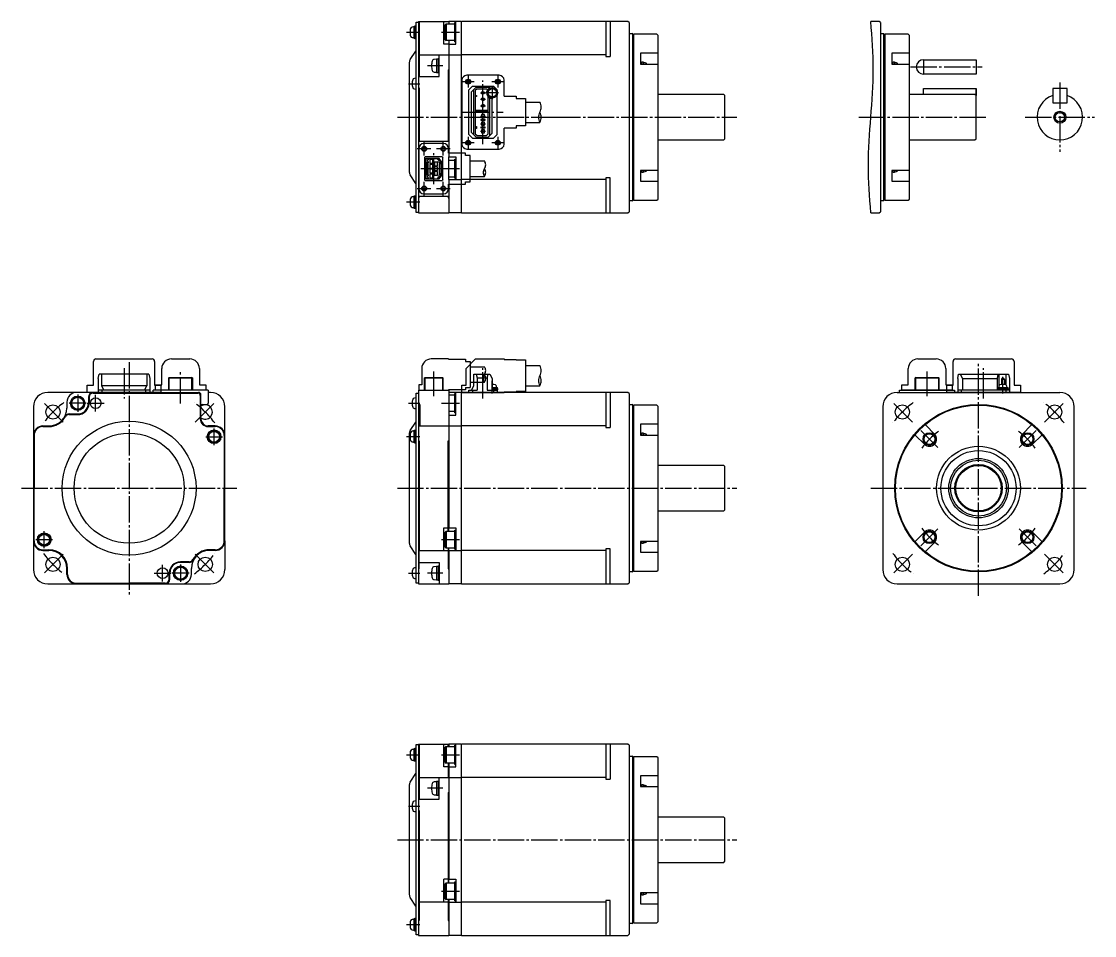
# Model space of a CAD drawing. Header units: millimetres. Extents: x -232 to 217, y -207 to 175.
import ezdxf

# ---------------------------------------------------------------- set-up
doc = ezdxf.new("R2010")
doc.units = ezdxf.units.MM
doc.linetypes.add('DASH_CENTER', pattern=[14, 11, -1, 1, -1])

msp = doc.modelspace()

# ---------------------------------------------------------------- linework, layer by layer
at = {"color": 7, "linetype": 'Continuous'}
for p, q in [((-66, 175), (-66, 95)), ((-66, 175), (-53.4, 175)), ((-65.8, 175), (-65.8, 161)), ((-55.4, 165.5), (-55.4, 175)), ((-53.4, 175), (-53.4, 174)), ((-48.3, 175), (-53.4, 175)), ((-50.4, 165.5), (-50.4, 175)), ((-48.3, 175), (-48.2, 174.9)), ((-48.2, 174.9), (-48.1, 175)), ((21.5, 175), (-48.1, 175)), ((12.2, 175), (12.2, 160.32)), ((14, 175), (14, 160.32)), ((22, 174.5), (21.5, 175)), ((126.5, 175), (123, 175)), ((127, 174.5), (126.5, 175)), ((-67.9, 172.75), (-68.68, 172.68)), ((-67.9, 167.9), (-67.9, 173.1)), ((-67.9, 173.1), (-67.3, 173.1)), ((-67.3, 167.65), (-67.3, 173.35)), ((-67.3, 173.35), (-67, 173.35)), ((-67, 174.75), (-66, 174.75)), ((-67, 135), (-67, 174.75)), ((-54.55, 174), (-54.9, 173.65)), ((-54.9, 167.35), (-54.9, 173.65)), ((-54.55, 174), (-50.9, 174)), ((-54.55, 174), (-54.55, 167)), ((-50.9, 166.5), (-50.9, 174.5)), ((-50.9, 174.5), (-50.4, 174.5)), ((-48.2, 174.9), (-48.2, 95.1)), ((22, 174.5), (22, 95.5)), ((127, 174.5), (127, 95.5)), ((-68.68, 168.32), (-67.9, 168.25)), ((-67.3, 167.9), (-67.9, 167.9)), ((-67, 167.65), (-67.3, 167.65)), ((-54.9, 167.35), (-54.55, 167)), ((-50.9, 167), (-54.55, 167)), ((-53.4, 167), (-53.4, 118.5)), ((-50.9, 166.5), (-50.4, 166.5)), ((22.3, 170), (23.3, 170)), ((23.5, 169.8), (23.3, 170)), ((23.5, 135), (23.5, 169.8)), ((23.8, 168.9), (23.7, 168.9)), ((23.9, 169.7), (23.8, 169.6)), ((23.8, 169.6), (23.8, 135)), ((33.6, 169.7), (23.9, 169.7)), ((34.1, 169.2), (33.6, 169.7)), ((34.1, 135), (34.1, 169.2)), ((127.3, 170), (128.3, 170)), ((128.5, 169.8), (128.3, 170)), ((128.5, 135), (128.5, 169.8)), ((128.8, 168.9), (128.7, 168.9)), ((128.9, 169.7), (128.8, 169.6)), ((128.8, 169.6), (128.8, 135)), ((138.6, 169.7), (128.9, 169.7)), ((139.1, 169.2), (138.6, 169.7)), ((139.1, 135), (139.1, 169.2)), ((-69.53, 159.09), (-67.17, 162.65)), ((-53.4, 165.5), (-55.4, 165.5)), ((-53.4, 165.5), (-50.4, 165.5)), ((34.1, 161.71), (26.8, 161.71)), ((26.8, 161.71), (26.8, 157.22)), ((131.8, 161.71), (131.8, 157.22)), ((139.1, 161.71), (131.8, 161.71)), ((-69.9, 157.88), (-69.9, 135)), ((-65.8, 161), (-65.8, 152)), ((-65.8, 161), (-53.4, 161)), ((-58.6, 159.25), (-59.45, 159.18)), ((-58.6, 159.45), (-58.6, 153.55)), ((-58.6, 159.45), (-57.9, 159.45)), ((-57.9, 159.5), (-57.4, 159.5)), ((-57.9, 159.5), (-57.9, 153.5)), ((-57.4, 152), (-57.4, 161)), ((-53.4, 161), (-48.2, 161)), ((12.2, 161), (-48.2, 161)), ((12.2, 160.32), (14, 160.32)), ((26.8, 158.01), (27.3, 158.01)), ((26.8, 157.22), (34.1, 157.22)), ((27.3, 157.22), (27.3, 158.16)), ((27.3, 158.16), (27.9, 158.16)), ((27.9, 158.16), (27.9, 157.22)), ((28.68, 157.69), (27.9, 157.76)), ((131.8, 158.01), (132.3, 158.01)), ((131.8, 157.22), (139.1, 157.22)), ((132.3, 158.16), (132.9, 158.16)), ((132.3, 157.22), (132.3, 158.16)), ((132.9, 158.16), (132.9, 157.22)), ((133.68, 157.69), (132.9, 157.76)), ((145, 159), (145, 153)), ((145, 159), (167, 159)), ((167, 159), (167, 153)), ((-59.45, 153.82), (-58.6, 153.75)), ((-57.9, 153.55), (-58.6, 153.55)), ((-57.4, 153.5), (-57.9, 153.5)), ((-53.6, 154.75), (-53.4, 154.75)), ((-53.6, 154.75), (-53.6, 135)), ((167, 153), (145, 153)), ((-67, 151.25), (-67.78, 151.18)), ((-66, 152), (-57.4, 152)), ((-67.78, 146.82), (-67, 146.75)), ((-66, 147.25), (-65.8, 147.25)), ((-65.8, 147.25), (-65.8, 125)), ((-43.5, 147.9), (-45, 146.4)), ((-45, 127.8), (-45, 146.4)), ((-43.9, 145.6), (-41.6, 147.9)), ((-43.9, 128.6), (-43.9, 145.6)), ((-43.5, 147.9), (-34.7, 147.9)), ((-42.9, 127.6), (-42.9, 146.6)), ((-41.55, 146.9), (-42.35, 146.1)), ((-42.35, 146.1), (-42.35, 128.1)), ((-42.35, 144.1), (-41.85, 144.1)), ((-41.85, 143.6), (-42.35, 143.6)), ((-42, 147.5), (-36.9, 147.5)), ((-41.85, 144.1), (-41.85, 143.6)), ((-41.55, 146.9), (-37.7, 146.9)), ((-37.7, 146.9), (-37.25, 146.45)), ((-36.57, 147.17), (-37.3, 147.9)), ((-36.4, 147.28), (-36.4, 147.9)), ((-33.2, 146.4), (-34.7, 147.9)), ((-33.2, 146.12), (-33.2, 146.4)), ((-33.2, 127.8), (-33.2, 144.28)), ((61.5, 144.5), (34.1, 144.5)), ((62, 144), (61.5, 144.5)), ((62, 126), (62, 144)), ((166.5, 144.5), (139.1, 144.5)), ((145, 144.5), (145, 147)), ((145, 147), (167, 147)), ((167, 144), (166.5, 144.5)), ((167, 126), (167, 147)), ((167, 147), (167, 144)), ((199, 147), (199, 141)), ((205, 147), (199, 147)), ((205, 141), (205, 147)), ((-36.9, 128.1), (-36.9, 143.51)), ((-36.3, 127.3), (-36.3, 143.07)), ((-35.3, 128.3), (-35.3, 142.8)), ((199, 141), (205, 141)), ((-69.9, 135), (-69.9, 112.12)), ((-67, 95.25), (-67, 135)), ((-53.6, 135), (-53.6, 125)), ((-42.35, 138), (-36.9, 138)), ((-36.9, 137.3), (-42.35, 137.3)), ((-39.7, 136.1), (-39.7, 134.9)), ((-38.5, 136.1), (-39.7, 136.1)), ((-39.7, 134.9), (-38.5, 134.9)), ((-38.5, 134.9), (-38.5, 136.1)), ((23.5, 100.2), (23.5, 135)), ((23.8, 135), (23.8, 100.4)), ((34.1, 100.8), (34.1, 135)), ((128.5, 100.2), (128.5, 135)), ((128.8, 135), (128.8, 100.4)), ((139.1, 100.8), (139.1, 135)), ((-42.35, 131.05), (-41.85, 131.05)), ((-41.85, 130.35), (-42.35, 130.35)), ((-41.85, 131.05), (-41.85, 130.35)), ((-40, 134.1), (-40, 133.7)), ((-38.2, 134.1), (-40, 134.1)), ((-40, 133.7), (-38.2, 133.7)), ((-38.2, 130.9), (-40, 130.9)), ((-40, 130.9), (-40, 130.5)), ((-40, 130.5), (-38.2, 130.5)), ((-38.5, 132.9), (-39.7, 132.9)), ((-39.7, 132.9), (-39.7, 131.7)), ((-39.7, 131.7), (-38.5, 131.7)), ((-38.5, 131.7), (-38.5, 132.9)), ((-38.2, 133.7), (-38.2, 134.1)), ((-38.2, 130.5), (-38.2, 130.9)), ((-43.5, 126.3), (-45, 127.8)), ((-41.6, 126.3), (-43.9, 128.6)), ((-43.5, 126.3), (-34.7, 126.3)), ((-42.35, 128.1), (-41.55, 127.3)), ((-42, 126.7), (-36.9, 126.7)), ((-41.55, 127.3), (-37.7, 127.3)), ((-39.7, 129.7), (-39.7, 128.5)), ((-38.5, 129.7), (-39.7, 129.7)), ((-39.7, 128.5), (-38.5, 128.5)), ((-38.5, 128.5), (-38.5, 129.7)), ((-37.7, 127.3), (-36.9, 128.1)), ((-37.3, 126.3), (-35.3, 128.3)), ((-33.2, 127.8), (-34.7, 126.3)), ((61.5, 125.5), (62, 126)), ((166.5, 125.5), (167, 126)), ((-66, 125), (-53.4, 125)), ((34.1, 125.5), (61.5, 125.5)), ((139.1, 125.5), (166.5, 125.5)), ((-63.53, 118.23), (-63.33, 118.43)), ((-63.53, 118.23), (-63.53, 108.78)), ((-56.08, 118.43), (-63.33, 118.43)), ((-62.95, 117.83), (-57.5, 117.83)), ((-62.95, 109.18), (-62.95, 117.83)), ((-62.85, 117.75), (-62, 117.75)), ((-62.85, 116), (-62.85, 117.75)), ((-62.35, 117.25), (-62.35, 116.5)), ((-62, 117.25), (-62.35, 117.25)), ((-62, 117.75), (-58, 117.75)), ((-62, 117.75), (-62, 117.25)), ((-61.1, 117.3), (-61.28, 117.3)), ((-61.28, 117.3), (-61.28, 115.7)), ((-61.1, 117.27), (-61.1, 117.3)), ((-60.1, 117.27), (-61.1, 117.27)), ((-60.1, 115.73), (-60.1, 117.27)), ((-57.57, 117.75), (-58, 117.75)), ((-58, 117.38), (-58, 117.75)), ((-57.4, 116.75), (-58, 117.38)), ((-56.55, 116.42), (-57.57, 117.75)), ((-56.45, 116.45), (-57.5, 117.83)), ((-57.4, 116), (-57.4, 116.75)), ((-56.08, 118.43), (-55.88, 118.23)), ((-55.88, 108.78), (-55.88, 118.23)), ((-53.4, 113.5), (-53.4, 118.5)), ((-53.4, 118.5), (-50.4, 118.5)), ((-53.4, 117), (-50.9, 117)), ((-50.9, 117.5), (-50.4, 117.5)), ((-50.9, 109.5), (-50.9, 117.5)), ((-50.4, 118.5), (-50.4, 109)), ((-62.75, 114.35), (-62.95, 114.35)), ((-62.95, 112.65), (-62.75, 112.65)), ((-62, 116), (-62.85, 116)), ((-62.75, 115.6), (-62.18, 115.6)), ((-62.75, 115.6), (-62.75, 111.4)), ((-62.4, 116), (-62.4, 115.6)), ((-62.35, 116.5), (-62, 116.5)), ((-62.18, 115.6), (-62.18, 111.4)), ((-62, 116.5), (-62, 116)), ((-61.28, 115.7), (-61.1, 115.7)), ((-61.28, 115.3), (-61.28, 113.7)), ((-61.1, 115.3), (-61.28, 115.3)), ((-61.28, 113.7), (-61.1, 113.7)), ((-61.28, 113.3), (-61.28, 111.7)), ((-61.1, 113.3), (-61.28, 113.3)), ((-61.1, 115.7), (-61.1, 115.73)), ((-61.1, 115.73), (-60.1, 115.73)), ((-61.1, 115.27), (-61.1, 115.3)), ((-60.1, 115.27), (-61.1, 115.27)), ((-61.1, 113.73), (-60.1, 113.73)), ((-61.1, 113.7), (-61.1, 113.73)), ((-61.1, 113.27), (-61.1, 113.3)), ((-60.1, 113.27), (-61.1, 113.27)), ((-60.1, 113.73), (-60.1, 115.27)), ((-60.1, 111.73), (-60.1, 113.27)), ((-59.3, 116.27), (-59.3, 114.73)), ((-58.3, 116.27), (-59.3, 116.27)), ((-59.3, 114.73), (-58.3, 114.73)), ((-58.3, 114.27), (-59.3, 114.27)), ((-59.3, 114.27), (-59.3, 112.73)), ((-59.3, 112.73), (-58.3, 112.73)), ((-58.3, 112.27), (-59.3, 112.27)), ((-59.3, 112.27), (-59.3, 110.73)), ((-58.12, 116.3), (-58.3, 116.3)), ((-58.3, 116.3), (-58.3, 116.27)), ((-58.3, 114.73), (-58.3, 114.7)), ((-58.3, 114.7), (-58.12, 114.7)), ((-58.3, 114.3), (-58.3, 114.27)), ((-58.12, 114.3), (-58.3, 114.3)), ((-58.3, 112.73), (-58.3, 112.7)), ((-58.3, 112.7), (-58.12, 112.7)), ((-58.3, 112.3), (-58.3, 112.27)), ((-58.12, 112.3), (-58.3, 112.3)), ((-58.12, 114.7), (-58.12, 116.3)), ((-58.12, 112.7), (-58.12, 114.3)), ((-58.12, 110.7), (-58.12, 112.3)), ((-56.55, 116), (-57.4, 116)), ((-57.23, 115.6), (-56.65, 115.6)), ((-57.23, 111.4), (-57.23, 115.6)), ((-57, 115.6), (-57, 116)), ((-56.65, 111.4), (-56.65, 115.6)), ((-56.65, 114.35), (-56.45, 114.35)), ((-56.45, 112.65), (-56.65, 112.65)), ((-56.55, 116), (-56.55, 116.42)), ((-56.45, 110.55), (-56.45, 116.45)), ((-53.4, 109), (-53.4, 113.5)), ((34.1, 112.78), (26.8, 112.78)), ((26.8, 112.78), (26.8, 108.29)), ((27.3, 111.84), (27.3, 112.78)), ((27.9, 112.78), (27.9, 111.84)), ((27.9, 112.24), (28.68, 112.31)), ((131.8, 112.78), (131.8, 108.29)), ((139.1, 112.78), (131.8, 112.78)), ((132.3, 111.84), (132.3, 112.78)), ((132.9, 112.78), (132.9, 111.84)), ((132.9, 112.24), (133.68, 112.31)), ((-67.17, 107.29), (-69.53, 110.91)), ((-63.53, 108.78), (-63.33, 108.58)), ((-63.33, 108.58), (-56.08, 108.58)), ((-57.5, 109.18), (-62.95, 109.18)), ((-62.85, 111), (-62, 111)), ((-62.85, 109.25), (-62.85, 111)), ((-62, 109.25), (-62.85, 109.25)), ((-62.18, 111.4), (-62.75, 111.4)), ((-62.4, 111.4), (-62.4, 111)), ((-62.35, 110.5), (-62.35, 109.75)), ((-62, 110.5), (-62.35, 110.5)), ((-62.35, 109.75), (-62, 109.75)), ((-62, 111), (-62, 110.5)), ((-62, 109.75), (-62, 109.25)), ((-62, 109.25), (-58, 109.25)), ((-61.28, 111.7), (-61.1, 111.7)), ((-61.1, 111.3), (-61.28, 111.3)), ((-61.28, 111.3), (-61.28, 109.7)), ((-61.28, 109.7), (-61.1, 109.7)), ((-61.1, 111.73), (-60.1, 111.73)), ((-61.1, 111.7), (-61.1, 111.73)), ((-61.1, 111.27), (-61.1, 111.3)), ((-60.1, 111.27), (-61.1, 111.27)), ((-61.1, 109.7), (-61.1, 109.73)), ((-61.1, 109.73), (-60.1, 109.73)), ((-60.1, 109.73), (-60.1, 111.27)), ((-59.3, 110.73), (-58.3, 110.73)), ((-58.3, 110.73), (-58.3, 110.7)), ((-58.3, 110.7), (-58.12, 110.7)), ((-58, 109.62), (-57.4, 110.25)), ((-58, 109.25), (-58, 109.62)), ((-58, 109.25), (-57.57, 109.25)), ((-57.57, 109.25), (-56.55, 110.58)), ((-57.5, 109.18), (-56.45, 110.55)), ((-57.4, 111), (-56.55, 111)), ((-57.4, 110.25), (-57.4, 111)), ((-56.65, 111.4), (-57.23, 111.4)), ((-57, 111), (-57, 111.4)), ((-56.55, 110.58), (-56.55, 111)), ((-55.88, 108.78), (-56.08, 108.58)), ((-50.9, 110), (-53.4, 110)), ((-53.4, 109), (-53.4, 95)), ((-53.4, 109), (-48.2, 109)), ((-50.9, 109.5), (-50.4, 109.5)), ((12.2, 109), (-48.2, 109)), ((12.2, 109.68), (12.2, 95)), ((14, 109.68), (12.2, 109.68)), ((14, 95), (14, 109.68)), ((27.3, 111.99), (26.8, 111.99)), ((26.8, 108.29), (34.1, 108.29)), ((27.9, 111.84), (27.3, 111.84)), ((132.3, 111.99), (131.8, 111.99)), ((131.8, 108.29), (139.1, 108.29)), ((132.9, 111.84), (132.3, 111.84)), ((-67.9, 101.75), (-68.68, 101.68)), ((-67.9, 96.9), (-67.9, 102.1)), ((-67.9, 102.1), (-67.3, 102.1)), ((-67.3, 96.65), (-67.3, 102.35)), ((-67.3, 102.35), (-67, 102.35)), ((-66, 102), (-53.4, 102)), ((-66, 101.25), (-65.8, 101.25)), ((-65.8, 101.25), (-65.8, 102)), ((-53.6, 102), (-53.6, 101.25)), ((-53.6, 101.25), (-53.4, 101.25)), ((23.3, 100), (22.3, 100)), ((23.3, 100), (23.5, 100.2)), ((23.7, 101.1), (23.8, 101.1)), ((23.8, 100.4), (23.9, 100.3)), ((23.9, 100.3), (33.6, 100.3)), ((33.6, 100.3), (34.1, 100.8)), ((128.3, 100), (127.3, 100)), ((128.3, 100), (128.5, 100.2)), ((128.7, 101.1), (128.8, 101.1)), ((128.8, 100.4), (128.9, 100.3)), ((128.9, 100.3), (138.6, 100.3)), ((138.6, 100.3), (139.1, 100.8)), ((-68.68, 97.32), (-67.9, 97.25)), ((-67.3, 96.9), (-67.9, 96.9)), ((-67, 96.65), (-67.3, 96.65)), ((-66, 95.25), (-67, 95.25)), ((-66, 95), (-53.4, 95)), ((-48.3, 95), (-53.4, 95)), ((-48.2, 95.1), (-48.3, 95)), ((-48.1, 95), (-48.2, 95.1)), ((-48.1, 95), (21.5, 95)), ((21.5, 95), (22, 95.5)), ((123, 95), (126.5, 95)), ((126.5, 95), (127, 95.5)), ((-199.9, 25.8), (-199.5, 27.6)), ((-178.7, 27.6), (-199.5, 27.6)), ((-198.6, 27.6), (-198.6, 22.8)), ((-179.6, 27.6), (-179.6, 22.8)), ((-178.7, 27.6), (-178.3, 25.8)), ((-42.9, 27.6), (-36.3, 27.6)), ((-42.9, 22.8), (-42.9, 27.6)), ((-41.9, 27.6), (-41.6, 26.1)), ((-37.3, 26.1), (-37, 27.6)), ((-36.3, 27.6), (-35.3, 25.8)), ((159.3, 25.8), (159.7, 27.6)), ((159.7, 27.6), (180.5, 27.6)), ((160.3, 27.6), (161.3, 25.8)), ((176.06, 27.6), (175.8, 25.8)), ((176.5, 27.6), (176.5, 22.68)), ((179.45, 27.6), (179.45, 23.17)), ((180.5, 27.6), (180.9, 25.8)), ((-199.9, 25.8), (-199.9, 20)), ((-198.6, 22.8), (-197.6, 21)), ((-179.6, 22.8), (-198.6, 22.8)), ((-180.6, 21), (-179.6, 22.8)), ((-178.3, 25.8), (-178.3, 20)), ((-170.22, 26.3), (-170.42, 26.1)), ((-170.42, 26.1), (-160.57, 26.1)), ((-170.42, 21), (-170.42, 26.1)), ((-170.22, 26.3), (-160.77, 26.3)), ((-170.22, 21), (-170.22, 26.3)), ((-160.57, 26.1), (-160.77, 26.3)), ((-160.77, 21), (-160.77, 26.3)), ((-160.57, 26.1), (-160.57, 21)), ((-63.53, 26.1), (-63.33, 26.3)), ((-63.53, 26.1), (-55.88, 26.1)), ((-63.53, 21), (-63.53, 26.1)), ((-63.33, 21), (-63.33, 26.3)), ((-63.33, 26.3), (-56.08, 26.3)), ((-56.08, 26.3), (-56.08, 21)), ((-56.08, 26.3), (-55.88, 26.1)), ((-55.88, 26.1), (-55.88, 21)), ((-43.9, 21), (-42.9, 22.8)), ((-41.6, 26.1), (-37.3, 26.1)), ((-41.6, 26.1), (-41.6, 21)), ((-37.3, 26.1), (-37.3, 21)), ((-35.3, 25.8), (-35.3, 21)), ((-33.45, 22.05), (-33.5, 22.64)), ((141.77, 26.3), (141.57, 26.1)), ((141.57, 26.1), (151.42, 26.1)), ((141.57, 21), (141.57, 26.1)), ((141.77, 21), (141.77, 26.3)), ((141.77, 26.3), (151.22, 26.3)), ((151.22, 26.3), (151.22, 21)), ((151.42, 26.1), (151.22, 26.3)), ((151.42, 26.1), (151.42, 21)), ((159.3, 25.8), (159.3, 20)), ((161.3, 25.8), (175.8, 25.8)), ((161.3, 25.8), (161.3, 21)), ((175.8, 25.8), (175.8, 21)), ((176.5, 22.64), (176.45, 22.05)), ((178.8, 25.4), (177.6, 25.4)), ((177.6, 25.4), (177.6, 23.31)), ((178.8, 25.4), (178.8, 23.31)), ((179.95, 22.05), (179.89, 22.64)), ((180.9, 25.8), (180.9, 20)), ((-209, 20), (-221, 20)), ((-177, 20), (-209, 20)), ((-204, 18), (-204, 14.25)), ((-203.75, 18), (-203.75, 15.5)), ((-202, 19.75), (-187, 19.75)), ((-178.3, 21), (-199.9, 21)), ((-198.4, 21), (-198.4, 20)), ((-187, 19.75), (-158.25, 19.75)), ((-180, 20), (-180, 21)), ((-177, 20), (-177, 21)), ((-154, 21), (-177, 21)), ((-177, 20), (-158, 20)), ((-157.25, 18.75), (-157.25, 9)), ((-157, 14.5), (-157, 19)), ((-154, 21), (-154, 15.5)), ((-153, 20), (-154, 20)), ((-67, -20), (-67, 19.75)), ((-67, 19.75), (-66, 19.75)), ((-66, 21), (-66, -60)), ((-66, 21), (-53.4, 21)), ((-53.4, 21), (-53.4, -36.5)), ((-48.3, 20), (-53.4, 20)), ((-53.4, 19), (-50.9, 19)), ((-50.9, 19.5), (-50.4, 19.5)), ((-50.9, 11.5), (-50.9, 19.5)), ((-50.4, 10.5), (-50.4, 20)), ((-48.3, 20), (-48.2, 19.9)), ((-48.2, 19.9), (-48.1, 20)), ((-48.2, 19.9), (-48.2, -59.9)), ((21.5, 20), (-48.1, 20)), ((-45, 21), (-41.6, 21)), ((-45, 20), (-45, 21)), ((-43.5, 21), (-43.5, 20)), ((-37.3, 21), (-33.2, 21)), ((-35.3, 22.05), (-33.05, 22.05)), ((-35.3, 21.6), (-33, 21.6)), ((-35.3, 21.1), (-33, 21.1)), ((-34.7, 21), (-34.7, 20)), ((-33.65, 21.1), (-33.65, 21)), ((-33.2, 21), (-33.2, 20)), ((-33.05, 21.6), (-33.05, 22.05)), ((-33, 21.6), (-33, 21.1)), ((12.2, 20), (12.2, 5.32)), ((14, 20), (14, 5.32)), ((22, 19.5), (21.5, 20)), ((22, 19.5), (22, -59.5)), ((134, 20), (202, 20)), ((135, 21), (158, 21)), ((135, 20), (135, 21)), ((158, 21), (158, 20)), ((180.9, 21), (159.3, 21)), ((160.8, 21), (160.8, 20)), ((176, 21.6), (178.2, 21.6)), ((176, 21.1), (176, 21.6)), ((176, 21.1), (178.2, 21.1)), ((176.05, 22.05), (178.2, 22.05)), ((176.05, 22.05), (176.05, 21.6)), ((176.65, 21), (176.65, 21.1)), ((178.2, 22.05), (180.35, 22.05)), ((178.2, 21.6), (180.4, 21.6)), ((178.2, 21.1), (180.4, 21.1)), ((179.4, 21), (179.4, 20)), ((179.75, 21.1), (179.75, 21)), ((180.35, 21.6), (180.35, 22.05)), ((180.4, 21.6), (180.4, 21.1)), ((-227, 14), (-227, 2)), ((-213, 16), (-213, 13.5)), ((-157, 9), (-157, 14.5)), ((-156.5, 15), (-154.5, 15)), ((-147, 2), (-147, 14)), ((-67, 17.75), (-67.78, 17.68)), ((-66, 15), (-65.5, 15)), ((-65.5, 15), (-65.5, 6)), ((22.3, 15), (23.3, 15)), ((23.5, 14.8), (23.3, 15)), ((23.5, -20), (23.5, 14.8)), ((23.8, 13.9), (23.7, 13.9)), ((23.9, 14.7), (23.8, 14.6)), ((23.8, 14.6), (23.8, -20)), ((33.6, 14.7), (23.9, 14.7)), ((34.1, 14.2), (33.6, 14.7)), ((34.1, -20), (34.1, 14.2)), ((128.08, 15), (128, 15)), ((128.08, 15), (128, 15)), ((128, 14), (128, -54)), ((208, -54), (208, 14)), ((-212.13, 11), (-208.5, 11)), ((-212.13, 10.75), (-208.5, 10.75)), ((-67.78, 13.32), (-67, 13.25)), ((-50.9, 12), (-53.4, 12)), ((-53.4, 10.5), (-50.4, 10.5)), ((-50.9, 11.5), (-50.4, 11.5)), ((-223, 6), (-220.5, 6)), ((-223, 5.75), (-220.5, 5.75)), ((-151, 6), (-154, 6)), ((-154, 5.75), (-151, 5.75)), ((-69.53, 4.09), (-67.17, 7.65)), ((-66, 6), (-53.4, 6)), ((-53.4, 6), (-48.2, 6)), ((12.2, 6), (-48.2, 6)), ((12.2, 5.32), (14, 5.32)), ((34.1, 6.71), (26.8, 6.71)), ((26.8, 6.71), (26.8, 2.22)), ((149.61, 2.63), (145.92, 6.32)), ((190.07, 6.32), (186.38, 2.63)), ((-227, 2), (-227, -42)), ((-227, 1.32), (-227, -54)), ((-226.75, 2), (-226.75, -20)), ((-147.25, 2), (-147.25, -20)), ((-147, -42), (-147, 2)), ((-69.9, 2.88), (-69.9, -20)), ((-67.9, 3.83), (-68.68, 3.77)), ((-67.9, 4.18), (-67.3, 4.18)), ((-67.9, -1.02), (-67.9, 4.18)), ((-67.3, 4.43), (-67, 4.43)), ((-67.3, -1.27), (-67.3, 4.43)), ((26.8, 3.01), (27.3, 3.01)), ((26.8, 2.22), (34.1, 2.22)), ((27.3, 2.22), (27.3, 3.16)), ((27.3, 3.16), (27.9, 3.16)), ((27.9, 3.16), (27.9, 2.22)), ((28.68, 2.69), (27.9, 2.76)), ((141.68, 2.08), (145.37, -1.62)), ((190.62, -1.62), (194.32, 2.08)), ((-68.68, -0.6), (-67.9, -0.67)), ((-67.3, -1.02), (-67.9, -1.02)), ((-67, -1.27), (-67.3, -1.27)), ((-66, -0.25), (-65.8, -0.25)), ((-65.8, -0.25), (-65.8, -46)), ((-53.6, -0.25), (-53.4, -0.25)), ((-53.6, -38), (-53.6, -0.25)), ((61.5, -10.5), (34.1, -10.5)), ((62, -11), (61.5, -10.5)), ((62, -29), (62, -11)), ((-226.75, -42), (-226.75, -20)), ((-147.25, -42), (-147.25, -20)), ((-69.9, -20), (-69.9, -42.88)), ((-67, -59.75), (-67, -20)), ((23.5, -54.8), (23.5, -20)), ((23.8, -20), (23.8, -54.6)), ((34.1, -54.2), (34.1, -20)), ((34.1, -29.5), (61.5, -29.5)), ((61.5, -29.5), (62, -29)), ((-55.4, -46), (-55.4, -36.5)), ((-55.4, -36.5), (-53.4, -36.5)), ((-54.55, -38), (-54.9, -38.35)), ((-54.9, -44.65), (-54.9, -38.35)), ((-54.55, -38), (-50.9, -38)), ((-54.55, -38), (-54.55, -45)), ((-53.4, -36.5), (-50.4, -36.5)), ((-53.4, -38), (-53.4, -36.5)), ((-50.9, -45.5), (-50.9, -37.5)), ((-50.9, -37.5), (-50.4, -37.5)), ((-50.4, -36.5), (-50.4, -46)), ((145.37, -38.38), (141.68, -42.08)), ((194.32, -42.08), (190.62, -38.38)), ((-147, -42), (-147, -54)), ((-67.17, -47.71), (-69.53, -44.09)), ((-54.9, -44.65), (-54.55, -45)), ((34.1, -42.22), (26.8, -42.22)), ((26.8, -42.22), (26.8, -46.71)), ((27.3, -43.01), (26.8, -43.01)), ((27.3, -43.16), (27.3, -42.22)), ((27.9, -43.16), (27.3, -43.16)), ((27.9, -42.22), (27.9, -43.16)), ((27.9, -42.76), (28.68, -42.69)), ((145.92, -46.32), (149.61, -42.63)), ((186.38, -42.63), (190.07, -46.32)), ((-223, -45.75), (-220.5, -45.75)), ((-223, -46), (-220.5, -46)), ((-151, -45.75), (-153.5, -45.75)), ((-151, -46), (-153.5, -46)), ((-65.8, -53.75), (-65.8, -46)), ((-65.8, -46), (-53.4, -46)), ((-50.9, -45), (-54.55, -45)), ((-53.6, -45), (-53.6, -53.75)), ((-53.4, -46), (-53.4, -45)), ((-53.4, -46), (-48.2, -46)), ((-53.4, -46), (-53.4, -60)), ((-50.9, -45.5), (-50.4, -45.5)), ((12.2, -46), (-48.2, -46)), ((12.2, -45.32), (12.2, -60)), ((14, -45.32), (12.2, -45.32)), ((14, -60), (14, -45.32)), ((26.8, -46.71), (34.1, -46.71)), ((-213, -56), (-213, -53.5)), ((-212.75, -56), (-212.75, -53.5)), ((-161.87, -50.75), (-165.5, -50.75)), ((-161.87, -51), (-165.5, -51)), ((-161, -56), (-161, -53.5)), ((-67, -53.25), (-67.78, -53.32)), ((-66, -53.75), (-65.8, -53.75)), ((-65.8, -51), (-57.4, -51)), ((-58.6, -52.75), (-59.45, -52.82)), ((-58.6, -52.55), (-57.9, -52.55)), ((-58.6, -52.55), (-58.6, -58.45)), ((-57.9, -52.5), (-57.9, -58.5)), ((-57.9, -52.5), (-57.4, -52.5)), ((-57.4, -51), (-57.4, -60)), ((-53.6, -53.75), (-53.4, -53.75)), ((-170.25, -58), (-170.25, -55.5)), ((-170, -58), (-170, -54.25)), ((-67.78, -57.68), (-67, -57.75)), ((-59.45, -58.18), (-58.6, -58.25)), ((23.3, -55), (22.3, -55)), ((23.3, -55), (23.5, -54.8)), ((23.7, -53.9), (23.8, -53.9)), ((23.8, -54.6), (23.9, -54.7)), ((23.9, -54.7), (33.6, -54.7)), ((33.6, -54.7), (34.1, -54.2)), ((-221, -60), (-153, -60)), ((-209, -59.75), (-187, -59.75)), ((-209, -60), (-165, -60)), ((-172, -59.75), (-187, -59.75)), ((-66, -59.75), (-67, -59.75)), ((-66, -60), (-53.4, -60)), ((-57.9, -58.45), (-58.6, -58.45)), ((-57.4, -58.5), (-57.9, -58.5)), ((-48.3, -60), (-53.4, -60)), ((-48.2, -59.9), (-48.3, -60)), ((-48.1, -60), (-48.2, -59.9)), ((-48.1, -60), (21.5, -60)), ((21.5, -60), (22, -59.5)), ((134, -60), (202, -60)), ((-67.9, -129.15), (-68.68, -129.22)), ((-67.9, -134), (-67.9, -128.8)), ((-67.9, -128.8), (-67.3, -128.8)), ((-67.3, -134.25), (-67.3, -128.55)), ((-67.3, -128.55), (-67, -128.55)), ((-67, -127.15), (-66, -127.15)), ((-67, -166.9), (-67, -127.15)), ((-66, -126.9), (-66, -206.9)), ((-66, -126.9), (-53.4, -126.9)), ((-65.8, -126.9), (-65.8, -140.9)), ((-55.4, -136.4), (-55.4, -126.9)), ((-54.55, -127.9), (-54.9, -128.25)), ((-54.9, -134.55), (-54.9, -128.25)), ((-54.55, -127.9), (-50.9, -127.9)), ((-54.55, -127.9), (-54.55, -134.9)), ((-53.6, -127.9), (-53.6, -126.9)), ((-53.4, -126.9), (-53.4, -127.9)), ((-48.3, -126.9), (-53.4, -126.9)), ((-50.9, -135.4), (-50.9, -127.4)), ((-50.9, -127.4), (-50.4, -127.4)), ((-50.4, -136.4), (-50.4, -126.9)), ((-48.3, -126.9), (-48.2, -127)), ((-48.2, -127), (-48.1, -126.9)), ((-48.2, -127), (-48.2, -206.8)), ((21.5, -126.9), (-48.1, -126.9)), ((12.2, -126.9), (12.2, -141.58)), ((14, -126.9), (14, -141.58)), ((22, -127.4), (21.5, -126.9)), ((22, -127.4), (22, -206.4)), ((-68.68, -133.58), (-67.9, -133.65)), ((-67.3, -134), (-67.9, -134)), ((-67, -134.25), (-67.3, -134.25)), ((22.3, -131.9), (23.3, -131.9)), ((23.5, -132.1), (23.3, -131.9)), ((23.5, -166.9), (23.5, -132.1)), ((23.8, -133), (23.7, -133)), ((23.9, -132.2), (23.8, -132.3)), ((23.8, -132.3), (23.8, -166.9)), ((33.6, -132.2), (23.9, -132.2)), ((34.1, -132.7), (33.6, -132.2)), ((34.1, -166.9), (34.1, -132.7)), ((-53.4, -136.4), (-55.4, -136.4)), ((-54.9, -134.55), (-54.55, -134.9)), ((-50.9, -134.9), (-54.55, -134.9)), ((-53.6, -134.9), (-53.6, -140.9)), ((-53.4, -134.9), (-53.4, -183.4)), ((-53.4, -136.4), (-50.4, -136.4)), ((-50.9, -135.4), (-50.4, -135.4)), ((-69.53, -142.81), (-67.17, -139.25)), ((-65.8, -140.9), (-65.8, -149.9)), ((-65.8, -140.9), (-53.4, -140.9)), ((-58.6, -142.65), (-59.45, -142.73)), ((-58.6, -142.45), (-57.9, -142.45)), ((-58.6, -142.45), (-58.6, -148.35)), ((-57.9, -142.4), (-57.9, -148.4)), ((-57.9, -142.4), (-57.4, -142.4)), ((-57.4, -149.9), (-57.4, -140.9)), ((-53.4, -140.9), (-48.2, -140.9)), ((12.2, -140.9), (-48.2, -140.9)), ((12.2, -141.58), (14, -141.58)), ((26.8, -140.19), (26.8, -144.68)), ((34.1, -140.19), (26.8, -140.19)), ((-69.9, -144.03), (-69.9, -166.9)), ((-53.6, -147.15), (-53.4, -147.15)), ((-53.6, -147.15), (-53.6, -166.9)), ((26.8, -143.9), (27.3, -143.9)), ((26.8, -144.68), (34.1, -144.68)), ((27.3, -143.75), (27.9, -143.75)), ((27.3, -144.68), (27.3, -143.75)), ((27.9, -143.75), (27.9, -144.68)), ((28.68, -144.21), (27.9, -144.15)), ((-67, -150.65), (-67.78, -150.72)), ((-66, -149.9), (-57.4, -149.9)), ((-59.45, -148.08), (-58.6, -148.15)), ((-57.9, -148.35), (-58.6, -148.35)), ((-57.4, -148.4), (-57.9, -148.4)), ((-67.78, -155.08), (-67, -155.15)), ((-66, -154.65), (-65.8, -154.65)), ((-65.8, -154.65), (-65.8, -200.65)), ((61.5, -157.4), (34.1, -157.4)), ((62, -157.9), (61.5, -157.4)), ((62, -175.9), (62, -157.9)), ((-69.9, -166.9), (-69.9, -189.78)), ((-67, -206.65), (-67, -166.9)), ((-53.6, -166.9), (-53.6, -184.9)), ((23.5, -201.7), (23.5, -166.9)), ((23.8, -166.9), (23.8, -201.5)), ((34.1, -201.1), (34.1, -166.9)), ((34.1, -176.4), (61.5, -176.4)), ((61.5, -176.4), (62, -175.9)), ((-55.4, -192.9), (-55.4, -183.4)), ((-53.6, -183.4), (-55.4, -183.4)), ((-53.4, -184.9), (-53.4, -183.4)), ((-53.4, -183.4), (-50.4, -183.4)), ((-50.4, -183.4), (-50.4, -192.9)), ((-54.55, -184.9), (-54.9, -185.25)), ((-54.9, -191.55), (-54.9, -185.25)), ((-54.55, -184.9), (-54.55, -191.9)), ((-54.55, -184.9), (-50.9, -184.9)), ((-50.9, -184.4), (-50.4, -184.4)), ((-50.9, -192.4), (-50.9, -184.4)), ((-67.17, -194.61), (-69.53, -191)), ((-54.9, -191.55), (-54.55, -191.9)), ((-50.9, -191.9), (-54.55, -191.9)), ((-53.6, -191.9), (-53.6, -200.65)), ((-53.4, -191.9), (-53.4, -206.9)), ((-50.9, -192.4), (-50.4, -192.4)), ((12.2, -192.22), (12.2, -206.9)), ((14, -192.22), (12.2, -192.22)), ((14, -206.9), (14, -192.22)), ((26.8, -189.13), (26.8, -193.61)), ((34.1, -189.13), (26.8, -189.13)), ((27.3, -189.91), (26.8, -189.91)), ((27.3, -190.06), (27.3, -189.13)), ((27.9, -190.06), (27.3, -190.06)), ((27.9, -189.13), (27.9, -190.06)), ((27.9, -189.66), (28.68, -189.59)), ((-53.4, -192.9), (-65.8, -192.9)), ((-53.4, -192.9), (-48.2, -192.9)), ((12.2, -192.9), (-48.2, -192.9)), ((26.8, -193.61), (34.1, -193.61)), ((-67.9, -200.15), (-68.68, -200.22)), ((-67.9, -205), (-67.9, -199.8)), ((-67.9, -199.8), (-67.3, -199.8)), ((-67.3, -205.25), (-67.3, -199.55)), ((-67.3, -199.55), (-67, -199.55)), ((-66, -200.65), (-65.8, -200.65)), ((-53.6, -200.65), (-53.4, -200.65)), ((23.3, -201.9), (23.5, -201.7)), ((23.7, -200.8), (23.8, -200.8)), ((23.8, -201.5), (23.9, -201.6)), ((23.9, -201.6), (33.6, -201.6)), ((33.6, -201.6), (34.1, -201.1)), ((-68.68, -204.58), (-67.9, -204.65)), ((-67.3, -205), (-67.9, -205)), ((-67, -205.25), (-67.3, -205.25)), ((23.3, -201.9), (22.3, -201.9)), ((-66, -206.65), (-67, -206.65)), ((-66, -206.9), (-53.4, -206.9)), ((-48.3, -206.9), (-53.4, -206.9)), ((-48.2, -206.8), (-48.3, -206.9)), ((-48.1, -206.9), (-48.2, -206.8)), ((-48.1, -206.9), (21.5, -206.9)), ((21.5, -206.9), (22, -206.4))]:
    msp.add_line(p, q, dxfattribs=at)
at = {"color": 1, "linetype": 'DASH_CENTER'}
for p, q in [((-71.1, 170.5), (-65.8, 170.5)), ((-56.4, 170.5), (-48.9, 170.5)), ((-55.9, 156.5), (-62.28, 156.5)), ((139.6, 156), (169.5, 156)), ((-70.2, 149), (-65.5, 149)), ((-47.8, 149.85), (-42.8, 149.85)), ((-45.3, 152.35), (-45.3, 147.35)), ((-39.1, 123.8), (-39.1, 150.4)), ((-35.4, 149.85), (-30.4, 149.85)), ((-32.9, 152.35), (-32.9, 147.35)), ((202, 149.5), (202, 120.5)), ((-40.2, 145.2), (-38, 145.2)), ((-32.55, 145.2), (-37.85, 145.2)), ((-35.2, 147.85), (-35.2, 142.55)), ((-40.2, 142.5), (-38, 142.5)), ((-40.2, 139.8), (-38, 139.8)), ((-74.9, 135), (-9.3, 135)), ((-47.5, 137.1), (-30.7, 137.1)), ((-40.2, 135.5), (-38, 135.5)), ((-9.3, 135), (67, 135)), ((118, 135), (172, 135)), ((187.5, 135), (216.5, 135)), ((-40.2, 132.3), (-38, 132.3)), ((-45.3, 126.85), (-45.3, 121.85)), ((-40.2, 129.1), (-38, 129.1)), ((-32.9, 126.85), (-32.9, 121.85)), ((-60.85, 121.8), (-66.55, 121.8)), ((-63.7, 118.95), (-63.7, 124.65)), ((-52.85, 121.8), (-58.55, 121.8)), ((-55.7, 118.95), (-55.7, 124.65)), ((-42.8, 124.35), (-47.8, 124.35)), ((-30.4, 124.35), (-35.4, 124.35)), ((-59.7, 107.08), (-59.7, 119.93)), ((-65.03, 113.5), (-54.38, 113.5)), ((-56.4, 113.5), (-48.9, 113.5)), ((-63.7, 102.35), (-63.7, 108.05)), ((-55.7, 102.35), (-55.7, 108.05)), ((-66.55, 105.2), (-60.85, 105.2)), ((-58.55, 105.2), (-52.85, 105.2)), ((-65.5, 99.5), (-71.1, 99.5)), ((-187, 32.6), (-187, -65)), ((168, -65), (168, 32.6)), ((-189.1, 30.1), (-189.1, 17.5)), ((-165.5, 15.45), (-165.5, 28.8)), ((-59.7, 18.5), (-59.7, 28.8)), ((-39.1, 17.5), (-39.1, 30.1)), ((146.5, 18.5), (146.5, 28.8)), ((170.1, 17.5), (170.1, 30.1)), ((-35.2, 19.6), (-35.2, 24.85)), ((178.2, 19.6), (178.2, 26.5)), ((-208.5, 19.1), (-208.5, 11.9)), ((-201, 12), (-201, 19)), ((-214.58, 7.58), (-223.06, 16.06)), ((-204.9, 15.5), (-212.1, 15.5)), ((-204.5, 15.5), (-197.5, 15.5)), ((-159.42, 7.58), (-150.94, 16.06)), ((-70.2, 15.5), (-65.5, 15.5)), ((-56.4, 15.5), (-48.9, 15.5)), ((140.42, 7.58), (131.93, 16.06)), ((195.57, 7.58), (204.06, 16.06)), ((-151.5, -2), (-151.5, 5)), ((-155, 1.5), (-148, 1.5)), ((-71.1, 1.58), (-65.5, 1.58)), ((151.03, -3.03), (143.95, 4.04)), ((184.97, -3.03), (192.04, 4.04)), ((-232, -20), (-142, -20)), ((-74.9, -20), (67, -20)), ((123, -20), (213, -20)), ((-222.5, -45), (-222.5, -38)), ((151.03, -36.97), (143.95, -44.04)), ((184.97, -36.97), (192.04, -44.04)), ((-226, -41.5), (-219, -41.5)), ((-56.4, -41.5), (-48.9, -41.5)), ((-214.58, -47.58), (-223.06, -56.06)), ((-159.42, -47.58), (-150.94, -56.06)), ((140.42, -47.58), (131.93, -56.06)), ((195.57, -47.58), (204.06, -56.06)), ((-173, -59), (-173, -52)), ((-165.5, -51.9), (-165.5, -59.1)), ((-176.5, -55.5), (-169.5, -55.5)), ((-161.9, -55.5), (-169.1, -55.5)), ((-70.2, -55.5), (-65.5, -55.5)), ((-55.9, -55.5), (-62.28, -55.5)), ((-71.1, -131.4), (-65.8, -131.4)), ((-56.4, -131.4), (-48.9, -131.4)), ((-55.9, -145.4), (-62.28, -145.4)), ((-70.2, -152.9), (-65.5, -152.9)), ((-74.9, -166.9), (67, -166.9)), ((-56.4, -188.4), (-48.9, -188.4)), ((-65.5, -202.4), (-71.1, -202.4))]:
    msp.add_line(p, q, dxfattribs=at)
at = {"color": 4, "linetype": 'Continuous'}
for p, q in [((-32.3, 152.5), (-45.9, 152.5)), ((-47.9, 150.5), (-47.9, 123.7)), ((-30.3, 143.8), (-30.3, 150.5)), ((-30.3, 143.8), (-25.3, 143.8)), ((-25.3, 143.8), (-25.3, 142.85)), ((-25.3, 142.85), (-21.3, 142.85)), ((-21.3, 142.85), (-21.3, 131.35)), ((-21.3, 141.35), (-15.3, 141.35)), ((-30.3, 123.7), (-30.3, 130.4)), ((-25.3, 130.4), (-30.3, 130.4)), ((-21.3, 131.35), (-25.3, 131.35)), ((-25.3, 131.35), (-25.3, 130.4)), ((-21.3, 132.85), (-15.3, 132.85)), ((-65.95, 121.8), (-65.95, 105.2)), ((-55.65, 124), (-63.75, 124)), ((-53.45, 119.95), (-53.45, 121.8)), ((-45.9, 121.7), (-32.3, 121.7)), ((-46.45, 119.95), (-53.45, 119.95)), ((-46.45, 119), (-46.45, 119.95)), ((-44.45, 119), (-46.45, 119)), ((-44.45, 108), (-44.45, 119)), ((-44.45, 116.75), (-38.45, 116.75)), ((-46.45, 107.05), (-46.45, 108)), ((-46.45, 108), (-44.45, 108)), ((-44.45, 110.25), (-38.45, 110.25)), ((-53.45, 105.2), (-53.45, 107.05)), ((-53.45, 107.05), (-46.45, 107.05)), ((-63.75, 103), (-55.65, 103)), ((-201.85, 23), (-201.85, 33)), ((-200.85, 34), (-177.35, 34)), ((-176.35, 33), (-176.35, 23)), ((-169.35, 34), (-161.65, 34)), ((-53.45, 34), (-60.7, 34)), ((-53.45, 34), (-53.45, 33.95)), ((-53.45, 33.95), (-46.45, 33.95)), ((-46.45, 33.95), (-46.45, 33)), ((-46.45, 33), (-44.45, 33)), ((-46.2, 30), (-42.2, 34)), ((-44.45, 33), (-44.45, 22)), ((-42.2, 34), (-30.3, 34)), ((-30.3, 34), (-30.3, 33.7)), ((-30.3, 33.7), (-25.3, 33.7)), ((-25.3, 33.7), (-25.3, 33.64)), ((-25.3, 33.64), (-21.3, 33.64)), ((-21.3, 33.64), (-21.3, 20.36)), ((142.65, 34), (150.35, 34)), ((157.35, 23), (157.35, 33)), ((158.35, 34), (181.85, 34)), ((182.85, 33), (182.85, 23)), ((-173.35, 23.2), (-173.35, 30)), ((-157.65, 30), (-157.65, 23.2)), ((-64.7, 30), (-64.7, 23.2)), ((-46.2, 23), (-46.2, 30)), ((-44.45, 30.75), (-38.45, 30.75)), ((-21.3, 31.25), (-15.3, 31.25)), ((138.65, 23.2), (138.65, 30)), ((154.35, 30), (154.35, 23.2)), ((-204.5, 20), (-204.5, 23)), ((-204.5, 23), (-201.85, 23)), ((-176.35, 23), (-173.7, 23)), ((-176, 23.2), (-173.35, 23.2)), ((-176, 21), (-176, 23.2)), ((-173.7, 23), (-173.7, 20)), ((-157.65, 23.2), (-155, 23.2)), ((-155, 23.2), (-155, 21)), ((-65.95, 23.2), (-65.95, 21)), ((-64.7, 23.2), (-65.95, 23.2)), ((-47.9, 23), (-46.2, 23)), ((-47.9, 20), (-47.9, 23)), ((-44.45, 24.25), (-38.45, 24.25)), ((-21.3, 22.75), (-15.3, 22.75)), ((136, 21), (136, 23.2)), ((136, 23.2), (138.65, 23.2)), ((154.35, 23.2), (157, 23.2)), ((154.7, 23), (157.35, 23)), ((154.7, 20), (154.7, 23)), ((157, 23.2), (157, 21)), ((182.85, 23), (185.5, 23)), ((185.5, 23), (185.5, 20)), ((-173.7, 20), (-204.5, 20)), ((-155, 21), (-176, 21)), ((-65.95, 21), (-53.45, 21)), ((-53.45, 21.05), (-53.45, 21)), ((-46.45, 21.05), (-53.45, 21.05)), ((-47.9, 20), (-30.3, 20)), ((-46.45, 22), (-46.45, 21.05)), ((-46.45, 22), (-44.45, 22)), ((-30.3, 20.3), (-25.3, 20.3)), ((-30.3, 20), (-30.3, 20.3)), ((-25.3, 20.36), (-25.3, 20.3)), ((-21.3, 20.36), (-25.3, 20.36)), ((157, 21), (136, 21)), ((185.5, 20), (154.7, 20))]:
    msp.add_line(p, q, dxfattribs=at)
at = {"color": 2, "linetype": 'Continuous'}
for centre, radius in [((-45.3, 149.85), 1), ((-32.9, 149.85), 1), ((202, 135), 2.5), ((-63.7, 121.8), 1), ((-55.7, 121.8), 1), ((-45.3, 124.35), 1), ((-32.9, 124.35), 1), ((-63.7, 105.2), 1), ((-55.7, 105.2), 1)]:
    msp.add_circle(centre, radius, dxfattribs=at)
at = {"color": 7, "linetype": 'Continuous'}
for centre, radius in [((-45.3, 149.85), 0.75), ((-32.9, 149.85), 0.75), ((-39.1, 145.2), 0.6), ((-35.2, 145.2), 2.2), ((-35.2, 145.2), 2.15), ((-35.2, 145.2), 1.75), ((-39.1, 142.5), 0.6), ((-39.1, 139.8), 0.6), ((202, 135), 2), ((-63.7, 121.8), 0.8), ((-55.7, 121.8), 0.8), ((-45.3, 124.35), 0.75), ((-32.9, 124.35), 0.75), ((-63.7, 105.2), 0.8), ((-55.7, 105.2), 0.8), ((-208.5, 15.5), 3), ((-208.5, 15.5), 2.75), ((-208.5, 15.5), 2.5), ((-218.82, 11.82), 3), ((-201, 15.5), 2.25), ((168, -20), 35), ((136.18, 11.82), 3), ((168, -20), 34.7), ((199.82, 11.82), 3), ((-187, -20), 27.96), ((-187, -20), 23), ((-151.5, 1.5), 2.85), ((-151.5, 1.5), 2.6), ((-151.5, 1.5), 2.25), ((147.49, 0.51), 2.65), ((147.49, 0.51), 2.25), ((188.5, 0.51), 2.65), ((188.5, 0.51), 2.25), ((168, -20), 17.5), ((168, -20), 15.7), ((168, -20), 12.4), ((168, -20), 11.65), ((168, -20), 9.9), ((168, -20), 9.5), ((-222.5, -41.5), 2.85), ((-222.5, -41.5), 2.6), ((-222.5, -41.5), 2.25), ((147.49, -40.51), 2.65), ((147.49, -40.51), 2.25), ((188.5, -40.51), 2.65), ((188.5, -40.51), 2.25), ((-218.82, -51.82), 3), ((-155.18, -51.82), 3), ((136.18, -51.82), 3), ((199.82, -51.82), 3), ((-173, -55.5), 2.25), ((-165.5, -55.5), 3), ((-165.5, -55.5), 2.75), ((-165.5, -55.5), 2.5)]:
    msp.add_circle(centre, radius, dxfattribs=at)
for centre, radius, start, end in [((-63.6, 170.5), 6, 164.5573, 180), ((-63.6, 170.5), 6, 180, 195.4427), ((-68.61, 171.88), 0.8, 95, 164.5573), ((-68.61, 169.12), 0.8, 195.4427, 265), ((22.3, 170.3), 0.3, 180, 270), ((23.7, 169.1), 0.2, 180, 270), ((127.3, 170.3), 0.3, 180, 270), ((128.7, 169.1), 0.2, 180, 270), ((-68, 163.2), 1, 326.3649, 0), ((-67.7, 157.88), 2.2, 146.3649, 180), ((-53.6, 156.5), 7, 163.743, 180), ((-59.36, 158.18), 1, 95, 163.743), ((28.61, 156.89), 0.8, 24.57, 85), ((133.61, 156.89), 0.8, 24.57, 85), ((145, 156), 3, 90, 180), ((-53.6, 156.5), 7, 180, 196.257), ((-59.36, 154.82), 1, 196.257, 265), ((145, 156), 3, 180, 270), ((-62.7, 149), 6, 164.5573, 180), ((-62.7, 149), 6, 180, 195.4427), ((-67.71, 150.38), 0.8, 95, 164.5573), ((-67.71, 147.62), 0.8, 195.4427, 265), ((-35.2, 145.2), 2.4, 120, 267.612), ((202, 135), 9.5, 108.4085, 270), ((202, 135), 9.5, 270, 71.5915), ((28.61, 113.11), 0.8, 275, 335.43), ((133.61, 113.11), 0.8, 275, 335.43), ((-67.7, 112.12), 2.2, 180, 213.6351), ((-68, 106.74), 1, 0, 33.6351), ((-63.6, 99.5), 6, 164.5573, 180), ((-63.6, 99.5), 6, 180, 195.4427), ((-68.61, 100.88), 0.8, 95, 164.5573), ((22.3, 99.7), 0.3, 90, 180), ((23.7, 100.9), 0.2, 90, 180), ((127.3, 99.7), 0.3, 90, 180), ((128.7, 100.9), 0.2, 90, 180), ((-68.61, 98.12), 0.8, 195.4427, 265), ((-35.2, 18.85), 4.5, 90, 91.2733), ((-35.2, 18.85), 4.5, 73.6123, 90), ((-34.1, 22.59), 0.6, 5, 73.6123), ((177.1, 22.59), 0.6, 106.3877, 175), ((178.2, 18.85), 4.5, 90, 106.3877), ((178.2, 25.4), 0.6, 0.0018, 179.9982), ((178.2, 18.85), 4.5, 73.6123, 90), ((179.3, 22.59), 0.6, 5, 73.6123), ((-221, 14), 6, 90, 180), ((-209, 16), 4, 90, 180), ((-202, 18), 2, 90, 180), ((-202, 18), 1.75, 90, 180), ((-199.75, 19.5), 0.5, 30, 90), ((-158.25, 18.75), 1, 0, 90), ((-158, 19), 1, 0, 90), ((-153, 14), 6, 0, 90), ((134, 14), 6, 90, 180), ((202, 14), 6, 0, 90), ((-220.5, 13.5), 7.5, 270, 0), ((-208.5, 15.5), 4.5, 270, 0), ((-208.5, 15.5), 4.75, 270, 0), ((-203.5, 14.25), 0.5, 180, 200.4137), ((-156.5, 14.5), 0.5, 90, 180), ((-155.18, 11.82), 3, 232.6558, 127.3442), ((-154.5, 15.5), 0.5, 270, 0), ((-62.7, 15.5), 6, 164.5573, 180), ((-62.7, 15.5), 6, 180, 195.4427), ((-67.71, 16.88), 0.8, 95, 164.5573), ((-67.71, 14.12), 0.8, 195.4427, 265), ((22.3, 15.3), 0.3, 180, 270), ((23.7, 14.1), 0.2, 180, 270), ((-220.5, 13.5), 7.75, 270, 331.7263), ((-212.13, 9), 2, 90, 151.7263), ((-212.13, 9), 1.75, 90, 151.7263), ((-154, 9), 3.25, 180, 270), ((-154, 9), 3, 180, 270), ((-223, 2), 4, 90, 180), ((-223, 2), 3.75, 90, 180), ((-152.75, 5.5), 0.5, 90, 150), ((-151, 2), 4, 0, 90), ((-151, 2), 3.75, 0, 90), ((-68, 8.2), 1, 326.3649, 0), ((146.27, 6.67), 0.5, 182.6229, 225), ((189.72, 6.67), 0.5, 315, 357.3771), ((-147.5, 0.25), 0.5, 300, 0), ((-67.7, 2.88), 2.2, 146.3649, 180), ((-63.6, 1.58), 6, 164.5573, 180), ((-63.6, 1.58), 6, 180, 195.4427), ((-68.61, 2.97), 0.8, 95, 164.5573), ((28.61, 1.89), 0.8, 24.57, 85), ((141.32, 1.72), 0.5, 45, 87.3771), ((147.49, 0.51), 3, 225, 45), ((188.5, 0.51), 3, 135, 315), ((194.67, 1.72), 0.5, 92.6229, 135), ((-68.61, 0.2), 0.8, 195.4427, 265), ((-226.5, -40.25), 0.5, 120, 180), ((147.49, -40.51), 3, 315, 135), ((188.5, -40.51), 3, 45, 225), ((-223, -42), 4, 180, 270), ((-223, -42), 3.75, 180, 270), ((-151, -42), 4, 270, 0), ((-151, -42), 3.75, 270, 0), ((-67.7, -42.88), 2.2, 180, 213.6351), ((28.61, -41.89), 0.8, 275, 335.43), ((141.32, -41.72), 0.5, 272.6229, 315), ((194.67, -41.72), 0.5, 225, 267.3771), ((-221.25, -45.5), 0.5, 270, 329.1166), ((-220.5, -53.5), 7.75, 0, 90), ((-220.5, -53.5), 7.5, 0, 90), ((-153.5, -53.5), 7.5, 90, 180), ((-153.5, -53.5), 7.75, 90, 151.7268), ((-68, -48.26), 1, 0, 33.6351), ((146.27, -46.67), 0.5, 135, 177.3771), ((189.72, -46.67), 0.5, 2.6229, 45), ((-165.5, -55.5), 4.75, 90, 180), ((-165.5, -55.5), 4.5, 90, 180), ((-161.87, -49), 1.75, 270, 331.7285), ((-161.87, -49), 2, 270, 331.7263), ((-67.71, -54.12), 0.8, 95, 164.5573), ((-53.6, -55.5), 7, 163.743, 180), ((-59.36, -53.82), 1, 95, 163.743), ((-221, -54), 6, 180, 270), ((-209, -56), 4, 180, 270), ((-209, -56), 3.75, 180, 270), ((-172, -58), 2, 270, 0), ((-172, -58), 1.75, 270, 0), ((-170.5, -54.25), 0.5, 0, 20.4137), ((-165, -56), 4, 270, 0), ((-153, -54), 6, 270, 0), ((-62.7, -55.5), 6, 164.5573, 180), ((-62.7, -55.5), 6, 180, 195.4427), ((-67.71, -56.88), 0.8, 195.4427, 265), ((-53.6, -55.5), 7, 180, 196.257), ((-59.36, -57.18), 1, 196.257, 265), ((22.3, -55.3), 0.3, 90, 180), ((23.7, -54.1), 0.2, 90, 180), ((134, -54), 6, 180, 270), ((202, -54), 6, 270, 0), ((-174.25, -59.5), 0.5, 210, 270), ((-63.6, -131.4), 6, 164.5573, 180), ((-68.61, -130.02), 0.8, 95, 164.5573), ((-63.6, -131.4), 6, 180, 195.4427), ((-68.61, -132.79), 0.8, 195.4427, 265), ((22.3, -131.6), 0.3, 180, 270), ((23.7, -132.8), 0.2, 180, 270), ((-68, -138.7), 1, 326.3649, 360), ((-67.7, -144.03), 2.2, 146.3649, 180), ((-53.6, -145.4), 7, 163.743, 180), ((-59.36, -143.72), 1, 95, 163.743), ((-53.6, -145.4), 7, 180, 196.257), ((-59.36, -147.08), 1, 196.257, 265), ((28.61, -145.01), 0.8, 24.57, 85), ((-62.7, -152.9), 6, 164.5573, 180), ((-67.71, -151.52), 0.8, 95, 164.5573), ((-62.7, -152.9), 6, 180, 195.4427), ((-67.71, -154.29), 0.8, 195.4427, 265), ((-67.7, -189.78), 2.2, 180, 213.6351), ((28.61, -188.79), 0.8, 275, 335.43), ((-68, -195.17), 1, 0, 33.6351), ((-63.6, -202.4), 6, 164.5573, 180), ((-68.61, -201.02), 0.8, 95, 164.5573), ((23.7, -201), 0.2, 90, 180), ((-63.6, -202.4), 6, 180, 195.4427), ((-68.61, -203.79), 0.8, 195.4427, 265), ((22.3, -202.2), 0.3, 90, 180)]:
    msp.add_arc(centre, radius, start, end, dxfattribs=at)
at = {"color": 4, "linetype": 'Continuous'}
for centre, radius, start, end in [((-45.9, 150.5), 2, 90, 180), ((-32.3, 150.5), 2, 0, 90), ((-63.75, 121.8), 2.2, 90, 180), ((-55.65, 121.8), 2.2, 0, 90), ((-45.9, 123.7), 2, 180, 270), ((-32.3, 123.7), 2, 270, 0), ((-63.75, 105.2), 2.2, 180, 270), ((-55.65, 105.2), 2.2, 270, 0), ((-200.85, 33), 1, 90, 180), ((-177.35, 33), 1, 0, 90), ((-169.35, 30), 4, 90, 180), ((-161.65, 30), 4, 0, 90), ((-60.7, 30), 4, 90, 180), ((142.65, 30), 4, 90, 180), ((150.35, 30), 4, 0, 90), ((158.35, 33), 1, 90, 180), ((181.85, 33), 1, 0, 90)]:
    msp.add_arc(centre, radius, start, end, dxfattribs=at)
at = {"color": 1, "linetype": 'DASH_CENTER'}
for centre, radius, start, end in [((-187, -20), 45, 127.3549, 142.6451), ((-187, -20), 45, 37.3549, 52.6451), ((168, -20), 45, 127.3549, 142.6451), ((168, -20), 45, 37.3549, 52.6451), ((168, -20), 29, 125.1091, 144.8909), ((168, -20), 29, 35.1091, 54.8909), ((168, -20), 29, 215.1091, 234.8909), ((168, -20), 29, 305.1091, 324.8909), ((-187, -20), 45, 217.3549, 232.6451), ((-187, -20), 45, 307.3549, 322.6451), ((168, -20), 45, 217.3549, 232.6451), ((168, -20), 45, 307.3549, 322.6451)]:
    msp.add_arc(centre, radius, start, end, dxfattribs=at)
at = {"color": 2, "linetype": 'Continuous'}
msp.add_open_spline([(123, 95), (122.5, 101.67), (121.5, 115), (123, 135), (124.5, 155), (123.5, 168.33), (123, 175)], degree=3, dxfattribs=at)
at = {"color": 4, "linetype": 'Continuous'}
for points in [[(-15.3, 132.85), (-15.55, 133.56), (-16.05, 134.98), (-15.3, 137.1), (-14.55, 139.23), (-15.05, 140.64), (-15.3, 141.35)], [(-15.3, 132.85), (-15.05, 133.56), (-14.55, 134.98), (-15.05, 136.39), (-15.3, 137.1)], [(-38.45, 110.25), (-38.7, 110.79), (-39.2, 111.88), (-38.45, 113.5), (-37.7, 115.13), (-38.2, 116.21), (-38.45, 116.75)], [(-38.45, 110.25), (-38.2, 110.79), (-37.7, 111.88), (-38.2, 112.96), (-38.45, 113.5)], [(-38.45, 24.25), (-38.7, 24.79), (-39.2, 25.88), (-38.45, 27.5), (-37.7, 29.13), (-38.2, 30.21), (-38.45, 30.75)], [(-38.45, 24.25), (-38.2, 24.79), (-37.7, 25.88), (-38.2, 26.96), (-38.45, 27.5)], [(-15.3, 22.75), (-15.55, 23.46), (-16.05, 24.88), (-15.3, 27), (-14.55, 29.13), (-15.05, 30.54), (-15.3, 31.25)], [(-15.3, 22.75), (-15.05, 23.46), (-14.55, 24.88), (-15.05, 26.29), (-15.3, 27)]]:
    msp.add_open_spline(points, degree=3, dxfattribs=at)

doc.saveas('drawing.dxf')
